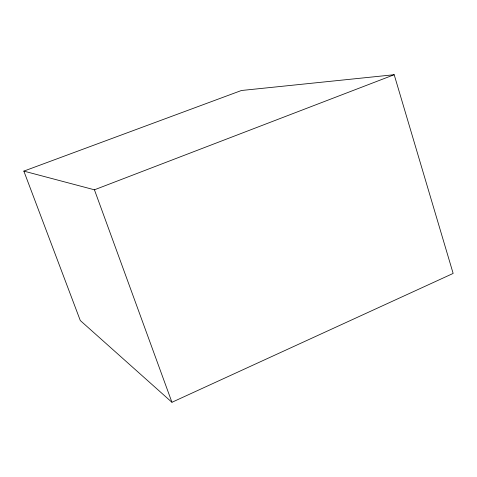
<?xml version="1.0" encoding="UTF-8"?>
<svg xmlns="http://www.w3.org/2000/svg" width="477" height="477" viewBox="0 0 477 477"><rect width="100%" height="100%" fill="white"/><g stroke="black" fill="none" stroke-linecap="round" stroke-linejoin="round"><path stroke-width="0.72" d="M171.941 402.284L453.15 273.428L394.187 74.716L241.445 90.493L23.85 171.112L80.291 320.532L171.941 402.284L94.434 189.804L23.85 171.112M94.434 189.804L394.187 74.716"/></g></svg>
